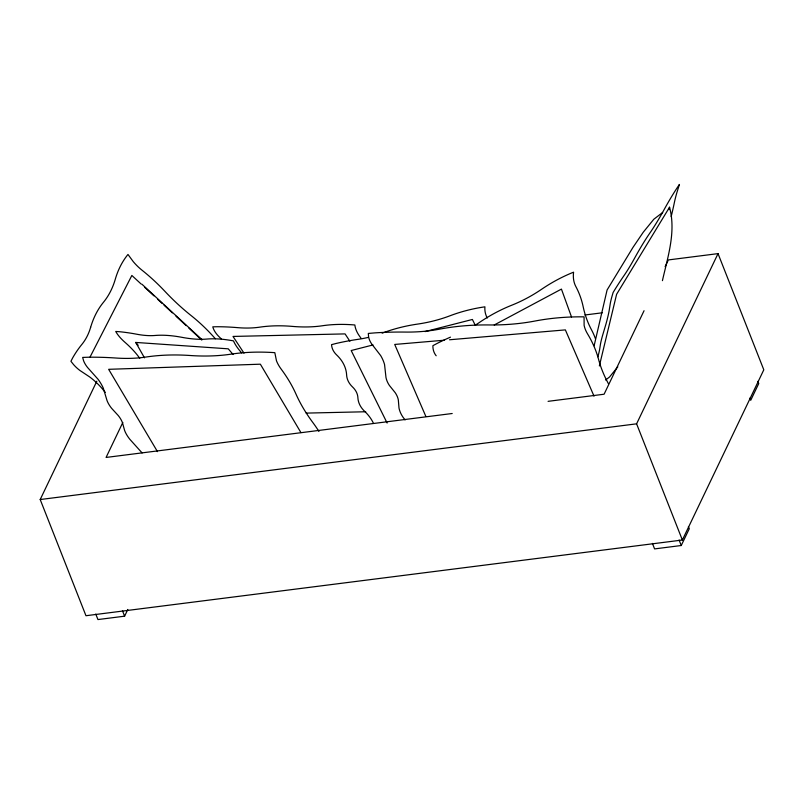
<?xml version="1.0" encoding="UTF-8"?>
<svg xmlns="http://www.w3.org/2000/svg" width="804" height="804" viewBox="0 0 804 804"><rect width="100%" height="100%" fill="white"/><g stroke="black" fill="none" stroke-linecap="round" stroke-linejoin="round"><path stroke-width="1.21" d="M594.126 345.75L607.09 289.983L632.979 247.401L643.26 232.225L653.833 219.231L662.667 212.467M599.362 365.961L616.608 294.284L669.551 207.201C676.174 231.803 667.833 256.687 662.426 280.656M668.968 209.633L669.551 207.201M665.109 266.697L668.355 259.933L718.032 253.622L763.8 369.81L682.365 540.017L85.968 615.723L40.2 499.535L96.832 381.186M122.821 422.462L106.078 457.446L452.2 413.507M95.787 614.065L97.947 619.562L124.61 616.176L127.826 609.462M644.054 310.716L604.095 394.221L548.077 401.337M682.365 540.017L636.597 423.829L718.032 253.622M652.426 543.404L654.587 548.901L681.249 545.514L689.279 528.741L688.415 526.54M90.098 356.946L131.856 275.46L141.062 283.963M617.824 366.805L609.522 377.016L605.593 380.021M494.229 324.987L561.433 289.098L571.533 317.027M373.006 344.946L351.187 350.534L387.126 423.035M425.115 331.59L472.39 319.469L475.154 325.047M584.89 314.997L602.327 312.786M40.2 499.535L636.597 423.829M444.532 340.192L394.714 344.444L425.839 416.402M449.516 339.77L565.363 329.891L594.025 396.151M306.153 413.105L365.699 411.759M144.479 357.84L135.735 342.434L228.256 348.825L233.09 354.494M141.936 284.214L201.683 339.399M144.74 287.36L153.946 295.862M157.624 299.259L162.227 303.51M164.076 305.208L172.357 312.867M176.036 316.263L186.156 325.62M188.92 328.173L201.804 340.072M135.735 342.434L138.147 345.268M105.304 392.372L101.706 388.051A47.145 25.909 50 0 0 89.706 376.965L79.867 370.433A24.371 13.397 50 0 1 73.666 364.704L70.923 361.297L72.672 357.88A294.113 161.664 50 0 1 81.867 344.424A133.464 73.355 50 0 0 90.631 327.308M405.075 419.929L402.894 417.045A35.316 24.391 17.8 0 1 399.005 408.06L398.322 399.879A28.251 19.517 17.8 0 0 395.216 392.694L389.417 385.478A31.195 21.547 17.8 0 1 385.99 377.538L384.553 364.534A52.21 36.069 17.8 0 0 380.704 355.629L371.579 343.81A27.075 18.703 17.8 0 1 368.604 336.926L368.312 333.439L375.096 332.866A326.796 225.753 17.8 0 1 405.437 332.072A148.288 102.44 17.8 0 0 439.406 329.178A216.909 149.845 17.8 0 1 489.093 324.947A200.497 138.509 17.8 0 0 535.012 321.027A214.165 147.946 17.8 0 1 584.076 316.846L584.116 325.329A38.934 26.904 17.8 0 0 587.493 333.771A140.811 97.274 17.8 0 1 598.548 359.308A160.458 110.851 17.8 0 0 608.377 383.619M142.097 452.923L129.826 439.275A35.316 20.914 28.7 0 1 124.61 430.472L122.429 422.602A28.251 16.723 28.7 0 0 118.258 415.557L111.645 408.352A31.195 18.472 28.7 0 1 107.032 400.573L103.264 388.041A52.21 30.914 28.7 0 0 98.088 379.317L87.596 367.528A27.075 16.03 28.7 0 1 83.586 360.775L82.661 357.418L88.691 357.217A326.796 193.503 28.7 0 1 116.007 358.031A148.288 87.807 28.7 0 0 146.207 357.006A216.909 128.439 28.7 0 1 190.377 355.519A200.497 118.721 28.7 0 0 231.2 354.132A214.165 126.811 28.7 0 1 274.817 352.665L276.476 360.785A38.934 23.055 28.7 0 0 281.129 369.046A140.811 83.375 28.7 0 1 295.983 394.081A160.458 95.013 28.7 0 0 312.887 422.592A120.6 71.405 28.7 0 1 318.937 431.457M349.881 341.228L345.067 333.901L233.009 336.434L244.014 353.167M300.947 432.622L260.365 364.192L108.651 369.317L157.483 451.647M757.881 381.347L758.745 383.548L750.715 400.322L749.851 398.131M679.089 540.017L681.249 545.514M122.449 610.688L124.61 616.176M360.855 337.921A50.16 26.602 18.2 0 1 354.855 324.987A108.058 57.315 18.2 0 0 322.645 325.721A101.163 53.657 18.2 0 1 292.485 326.404A109.444 58.059 18.2 0 0 259.863 327.138A74.822 39.687 18.2 0 1 237.562 327.64A165.312 87.686 18.2 0 0 217.251 326.736L212.789 326.836A34.843 18.482 18.2 0 0 219.763 337.429A67.405 35.758 18.2 0 1 221.472 339.097M368.393 337.368A74.822 46.612 -6.3 0 1 358.041 339.338A165.312 102.982 -6.3 0 0 336.373 343.408L331.56 344.645A34.843 21.708 -6.3 0 0 336.695 354.996A67.405 41.989 -6.3 0 1 346.624 375.036A40.14 25.004 -6.3 0 0 352.544 386.965A36.351 22.643 -6.3 0 1 357.901 397.769A45.446 28.311 -6.3 0 0 364.594 411.276A81.033 50.481 -6.3 0 1 373.156 422.663M382.171 333.157A109.444 68.179 -6.3 0 1 417.457 324.112A101.163 63.024 -6.3 0 0 450.079 315.751A108.058 67.315 -6.3 0 1 484.923 306.826A50.16 31.245 -6.3 0 0 487.244 318.022M671.179 216.588A126.73 19.065 -70 0 0 674.365 202.558A35.145 5.286 -70 0 1 676.857 192.669L679.43 184.438A192.749 29.004 -70 0 0 664.204 209.472A180.448 27.155 -70 0 1 649.964 232.909A195.221 29.376 -70 0 0 634.547 258.265A133.464 20.08 -70 0 1 624.015 275.591A294.113 44.25 -70 0 0 615.241 289.008L613.13 292.465L611.975 296.364A24.371 3.668 -70 0 0 610.357 303.088L609.09 311.027A47.145 7.095 -70 0 1 605.965 324.032L602.387 336.082A28.07 4.221 -70 0 0 600.518 343.831L599.573 349.77A25.426 3.829 -70 0 1 597.885 356.785M241.682 352.876A50.16 20.964 29.5 0 1 233.482 340.886A108.058 45.165 29.5 0 0 206.889 339.057A101.163 42.28 29.5 0 1 181.985 337.338A109.444 45.738 29.5 0 0 155.041 335.479A74.822 31.276 29.5 0 1 136.63 334.203A165.312 69.094 29.5 0 0 119.404 331.71L115.726 331.459A34.843 14.562 29.5 0 0 125.012 342.353A67.405 28.17 29.5 0 1 139.755 358.303M450.471 337.147A165.312 104.43 -33.7 0 0 437.326 343.318L432.894 345.68A34.843 22.009 -33.7 0 0 436.18 355.77M475.717 324.886A74.822 47.265 -33.7 0 0 479.264 322.565A109.444 69.134 -33.7 0 1 511.656 305.259A101.163 63.908 -33.7 0 0 541.605 289.269A108.058 68.26 -33.7 0 1 573.584 272.184A50.16 31.688 -33.7 0 0 575.885 286.626A181.583 114.711 -33.7 0 1 583.191 306.826A206.929 130.72 -33.7 0 0 591.523 329.851A155.142 98.008 -33.7 0 1 595.342 338.514M90.641 327.318A195.221 107.304 50 0 1 103.465 302.284A180.448 99.183 50 0 0 115.314 279.149A192.749 105.947 50 0 1 127.977 254.446L133.283 261.672A35.145 19.316 50 0 0 141.956 270.154A126.73 69.657 50 0 1 164.961 291.39A144.418 79.385 50 0 0 191.161 315.6A108.54 59.657 50 0 1 215.361 338.765"/></g></svg>
